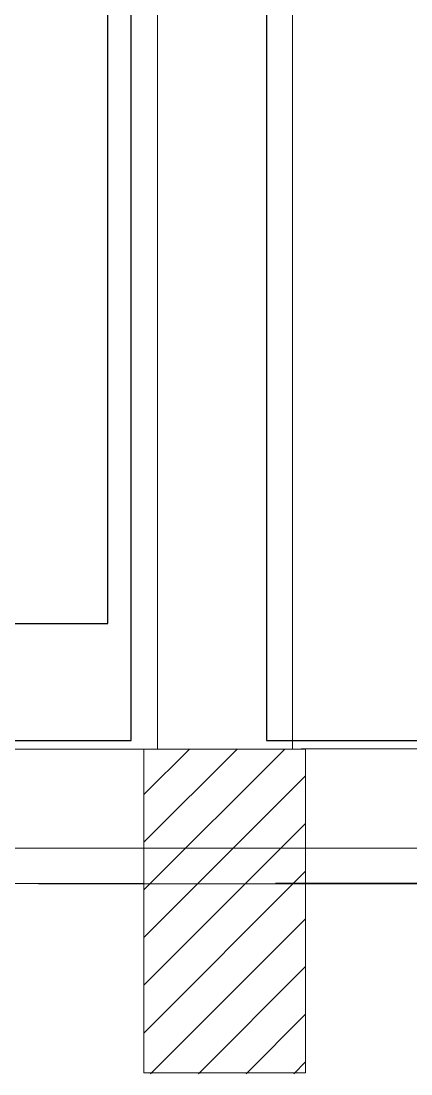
# Model space of a CAD drawing. Header units: inches. Extents: x 0 to 46333, y 12439 to 30520.
# Drawn here: x 11272 to 11995, y 15018 to 16970 of the extents above; entities that cross this region are included whole.
import ezdxf

# ---------------------------------------------------------------- set-up
doc = ezdxf.new("R2010")
doc.units = ezdxf.units.IN
doc.header["$MEASUREMENT"] = 0
for name, color, linetype, lineweight in [('COLUMNS', 5, 'Continuous', 0), ('COLUMNS1', 4, 'Continuous', 0), ('WALL', 7, 'Continuous', 0)]:
    doc.layers.add(name, color=color, linetype=linetype, lineweight=lineweight)
doc.layers.add('DLX_FL1_CONT', color=7, linetype='Continuous', true_color=0x969696)
for name, color, linetype in [('HATCH', 1, 'Continuous'), ('Socket', 170, 'Continuous'), ('v.p', 7, 'Continuous')]:
    doc.layers.add(name, color=color, linetype=linetype)

# ---------------------------------------------------------------- blocks, each defined once
blk = doc.blocks.new('first floor civil')
at = {"layer": 'HATCH', "linetype": 'Continuous'}
h = blk.add_hatch(dxfattribs=at)
h.set_pattern_fill('ANSI31', color=9, style=0)
h.set_pattern_definition([(225, (2593349.417, -9831076.72), (44.19417382, -44.19417382), [])])
h.paths.add_polyline_path([(594215.2, 120913.6), (594465, 120913.7), (594465, 120913.7), (594515.2, 120913.7), (594515.2, 121163.5), (594515.2, 121163.5), (594515.2, 121515.7), (594215.2, 121515.9)])
at = {"layer": 'COLUMNS', "color": 9}
for p, q in [((594265.2, 121515.7), (594215.2, 121515.7)), ((594215.2, 121515.7), (594215.2, 120915.7)), ((594515.2, 121515.7), (594515.2, 121341.1)), ((594515.2, 121091.1), (594515.2, 120915.7)), ((594515.2, 120915.7), (594215.2, 120915.7))]:
    blk.add_line(p, q, dxfattribs=at)
at = {"layer": 'COLUMNS1', "color": 9}
for p, q in [((594515.2, 121515.7), (594265.2, 121515.7)), ((594515.2, 121341.1), (594515.2, 121091.1))]:
    blk.add_line(p, q, dxfattribs=at)
at = {"layer": 'WALL', "color": 9}
for p, q in [((594240.5, 125237.8), (594240.5, 121515.7)), ((594490.5, 125237.7), (594490.5, 121515.7)), ((590515.2, 121515.6), (594215.2, 121515.7)), ((594015.2, 121515.6), (595365.2, 121516.2)), ((594507.3, 121516.5), (598215.2, 121515.7)), ((598215.2, 121265.6), (594459.3, 121267.1)), ((590519.9, 121266), (594215.2, 121266.5)), ((594019.9, 121266), (595365.2, 121266.2))]:
    blk.add_line(p, q, dxfattribs=at)

msp = doc.modelspace()

# ---------------------------------------------------------------- linework, layer by layer
at = {"layer": 'DLX_FL1_CONT'}
for points in [[(11476.7, 15636.6, 0), (11476.7, 19367.3, 0)], [(11727.3, 19367.3, 0), (11727.3, 15636.7, 0)], [(7742.8, 15636.5, 0), (11476.7, 15636.6, 0)], [(11727.3, 15636.7, 0), (15486.1, 15636.6, 0)], [(3007.1, 15436.4, 0), (19695.9, 15437.9, 0)]]:
    msp.add_polyline3d(points, dxfattribs=at)
at = {"layer": 'Socket'}
msp.add_lwpolyline([(8158.7, 16667.8), (8158.7, 15853.5), (11433.1, 15853.5), (11433.1, 17399.5), (11433.1, 19189), (10042, 19154.1)], dxfattribs=at)

# ---------------------------------------------------------------- block references
at = {"layer": 'v.p', "color": 1, "linetype": 'Continuous'}
msp.add_blockref('first floor civil', (-582715.1, -105895.1), dxfattribs=at)

doc.saveas('drawing.dxf')
